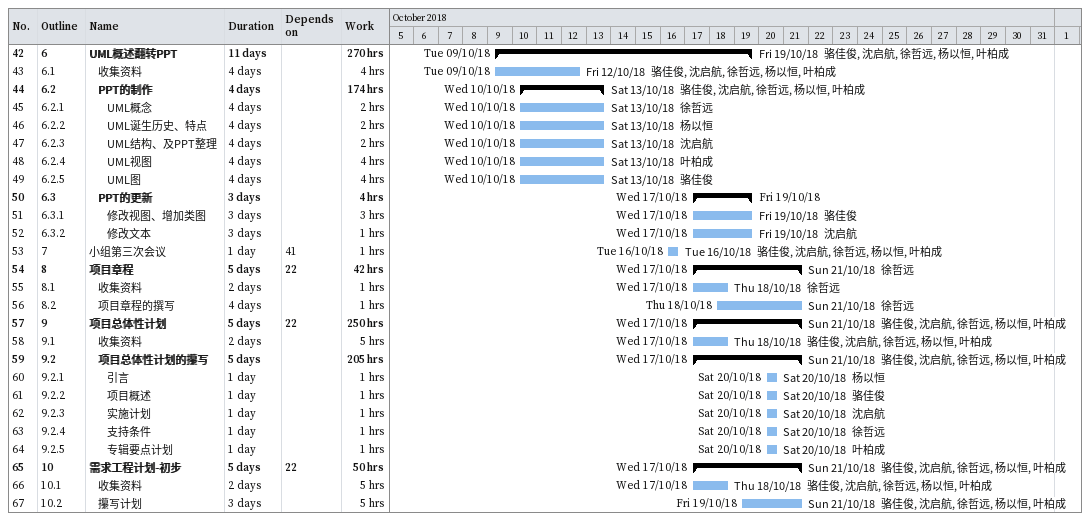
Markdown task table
| ID | WBS | Task | Duration | Start | Finish | Predecessors | Resources | Work (h) |
|---|---|---|---|---|---|---|---|---|
| 42 | 6 | **UML概述翻转PPT** | 11d | 2018-10-09 | 2018-10-19 |  | 骆佳俊, 沈启航, 徐哲远, 杨以恒, 叶柏成 | 270 |
| 43 | 6.1 | 收集资料 | 4d | 2018-10-09 | 2018-10-12 |  | 骆佳俊, 沈启航, 徐哲远, 杨以恒, 叶柏成 | 4 |
| 44 | 6.2 | **PPT的制作** | 4d | 2018-10-10 | 2018-10-13 |  | 骆佳俊, 沈启航, 徐哲远, 杨以恒, 叶柏成 | 174 |
| 45 | 6.2.1 | UML概念 | 4d | 2018-10-10 | 2018-10-13 |  | 徐哲远 | 2 |
| 46 | 6.2.2 | UML诞生历史、特点 | 4d | 2018-10-10 | 2018-10-13 |  | 杨以恒 | 2 |
| 47 | 6.2.3 | UML结构、及PPT整理 | 4d | 2018-10-10 | 2018-10-13 |  | 沈启航 | 2 |
| 48 | 6.2.4 | UML视图 | 4d | 2018-10-10 | 2018-10-13 |  | 叶柏成 | 4 |
| 49 | 6.2.5 | UML图 | 4d | 2018-10-10 | 2018-10-13 |  | 骆佳俊 | 4 |
| 50 | 6.3 | **PPT的更新** | 3d | 2018-10-17 | 2018-10-19 |  |  | 4 |
| 51 | 6.3.1 | 修改视图、增加类图 | 3d | 2018-10-17 | 2018-10-19 |  | 骆佳俊 | 3 |
| 52 | 6.3.2 | 修改文本 | 3d | 2018-10-17 | 2018-10-19 |  | 沈启航 | 1 |
| 53 | 7 | 小组第三次会议 | 1d | 2018-10-16 | 2018-10-16 | 41 | 骆佳俊, 沈启航, 徐哲远, 杨以恒, 叶柏成 | 1 |
| 54 | 8 | **项目章程** | 5d | 2018-10-17 | 2018-10-21 | 22 | 徐哲远 | 42 |
| 55 | 8.1 | 收集资料 | 2d | 2018-10-17 | 2018-10-18 |  | 徐哲远 | 1 |
| 56 | 8.2 | 项目章程的撰写 | 4d | 2018-10-18 | 2018-10-21 |  | 徐哲远 | 1 |
| 57 | 9 | **项目总体性计划** | 5d | 2018-10-17 | 2018-10-21 | 22 | 骆佳俊, 沈启航, 徐哲远, 杨以恒, 叶柏成 | 250 |
| 58 | 9.1 | 收集资料 | 2d | 2018-10-17 | 2018-10-18 |  | 骆佳俊, 沈启航, 徐哲远, 杨以恒, 叶柏成 | 5 |
| 59 | 9.2 | **项目总体性计划的攥写** | 5d | 2018-10-17 | 2018-10-21 |  | 骆佳俊, 沈启航, 徐哲远, 杨以恒, 叶柏成 | 205 |
| 60 | 9.2.1 | 引言 | 1d | 2018-10-20 | 2018-10-20 |  | 杨以恒 | 1 |
| 61 | 9.2.2 | 项目概述 | 1d | 2018-10-20 | 2018-10-20 |  | 骆佳俊 | 1 |
| 62 | 9.2.3 | 实施计划 | 1d | 2018-10-20 | 2018-10-20 |  | 沈启航 | 1 |
| 63 | 9.2.4 | 支持条件 | 1d | 2018-10-20 | 2018-10-20 |  | 徐哲远 | 1 |
| 64 | 9.2.5 | 专辑要点计划 | 1d | 2018-10-20 | 2018-10-20 |  | 叶柏成 | 1 |
| 65 | 10 | **需求工程计划-初步** | 5d | 2018-10-17 | 2018-10-21 | 22 | 骆佳俊, 沈启航, 徐哲远, 杨以恒, 叶柏成 | 50 |
| 66 | 10.1 | 收集资料 | 2d | 2018-10-17 | 2018-10-18 |  | 骆佳俊, 沈启航, 徐哲远, 杨以恒, 叶柏成 | 5 |
| 67 | 10.2 | 攥写计划 | 3d | 2018-10-19 | 2018-10-21 |  | 骆佳俊, 沈启航, 徐哲远, 杨以恒, 叶柏成 | 5 |
